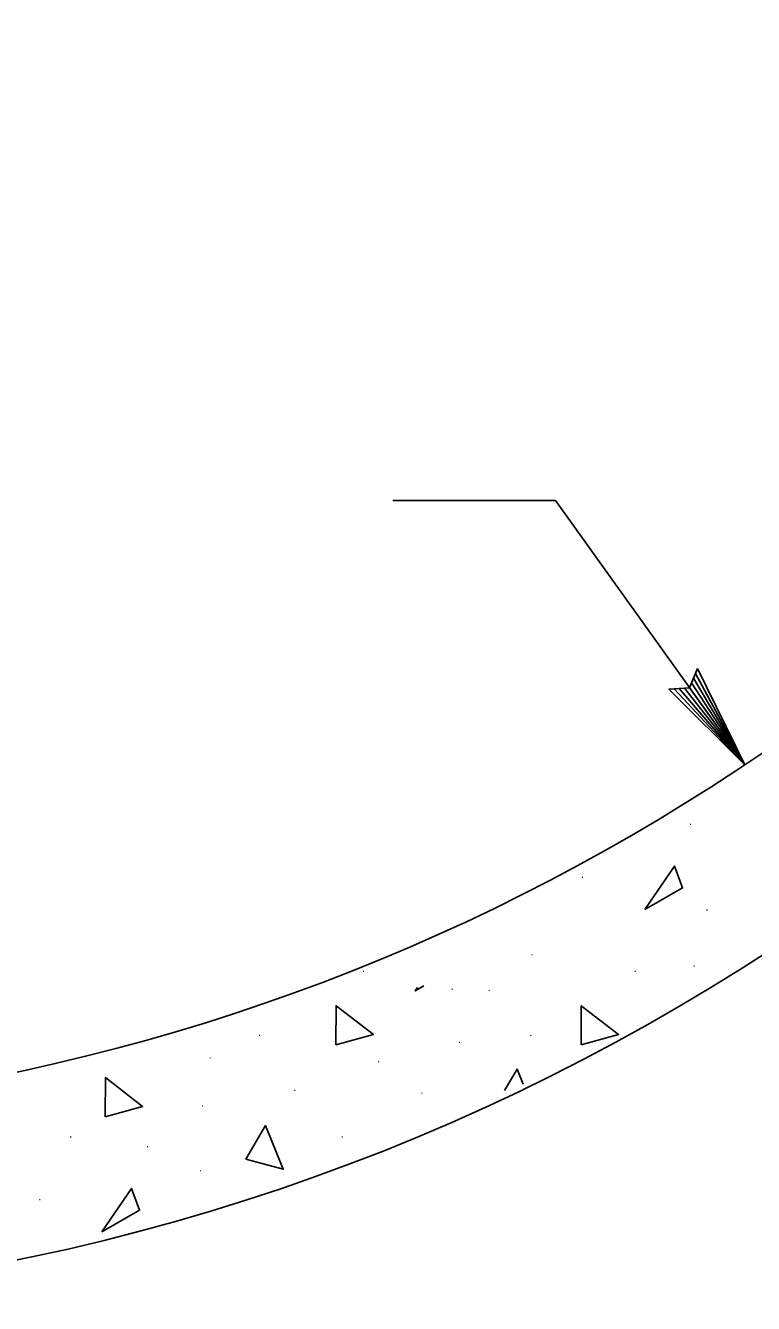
# Model space of a CAD drawing. Extents: x 0 to 2.83, y 0 to 1.83.
# Drawn here: x 1.8877 to 1.9483, y 0.4838 to 0.5902 of the extents above; entities that cross this region are included whole.
import ezdxf

# ---------------------------------------------------------------- set-up
doc = ezdxf.new("R2010")
doc.units = 0
for name, color, linetype in [('212 Leaders and Dim Lines', 7, 'Continuous'), ('224 Existing Steel', 7, 'Continuous'), ('243 Existing Concrete', 7, 'Continuous')]:
    doc.layers.add(name, color=color, linetype=linetype)

msp = doc.modelspace()

# ---------------------------------------------------------------- linework, layer by layer
at = {"layer": '212 Leaders and Dim Lines'}
for p, q in [((1.9318256690495992, 0.5506802665729988), (1.9182758272372071, 0.5506802665729988)), ((1.9318256690495992, 0.5506802665729988), (1.9475920418908372, 0.5286759359117306)), ((1.9433292599125265, 0.5358875605603437), (1.9436628604735584, 0.5366833399776436)), ((1.9475920418908372, 0.5286759359117306), (1.9436628604735584, 0.5366833399776436)), ((1.9429950766387032, 0.535091688273524), (1.9433292599125265, 0.5358875605603437)), ((1.9431621682756153, 0.5354896244169339), (1.9475920418908372, 0.5286759359117306)), ((1.9433292599125265, 0.5358875605603437), (1.9475920418908372, 0.5286759359117306)), ((1.9475920418908372, 0.5286759359117306), (1.9434959225312514, 0.5362851893145443)), ((1.9421348733048955, 0.5350317679141178), (1.9412745162552894, 0.534972062074401)), ((1.9412745162552894, 0.534972062074401), (1.9475920418908372, 0.5286759359117306)), ((1.9417047716273959, 0.5350018077450113), (1.9475920418908372, 0.5286759359117306)), ((1.9421348733048955, 0.5350317679141178), (1.9429950766387032, 0.535091688273524)), ((1.9475920418908372, 0.5286759359117306), (1.9421348733048955, 0.5350317679141178)), ((1.9475920418908372, 0.5286759359117306), (1.9425649749612028, 0.5350617280832242)), ((1.9429950766387032, 0.535091688273524), (1.9475920418908372, 0.5286759359117306))]:
    msp.add_line(p, q, dxfattribs=at)
at = {"layer": '224 Existing Steel'}
msp.add_arc((1.8510830263001907, 0.663807618074187), 0.17998651853852637, 332.7409805555556, 207.25910833333342, dxfattribs=at)
at = {"layer": '243 Existing Concrete'}
for points in [[(1.9392673885836407, 0.5166134106672442), (1.9417391684358294, 0.5202413562120505), (1.942399272097033, 0.5184280395876012)], [(1.913537452882325, 0.5053657296289028), (1.9135627153097163, 0.5086180197569283), (1.9166617905035086, 0.5062180901402407)], [(1.9339540206112198, 0.5053657296289028), (1.93397928300682, 0.5086180197569283), (1.9370783582324034, 0.5062180901402407)], [(1.8943153648297486, 0.49937340375199507), (1.894340627225349, 0.5026256938800205), (1.8974397024191423, 0.500225764263333)], [(1.9060312342273775, 0.4958250661946551), (1.9076791968307596, 0.4986291944588641), (1.9091634458465372, 0.4950009208400808)], [(1.8940561924233776, 0.4897729128912809), (1.8965279723073565, 0.4934008584042969), (1.8971880759685598, 0.49158754181163766)]]:
    msp.add_lwpolyline(points, close=True, dxfattribs=at)
for points in [[(1.9208656900726782, 0.5102634445670572), (1.9201538663437736, 0.5098510103408029), (1.920342395167235, 0.5101277227788757)], [(1.927576596404795, 0.5015427359068253), (1.9286341707809462, 0.5033422756813446), (1.9291452511298224, 0.5020929305576938)]]:
    msp.add_lwpolyline(points, dxfattribs=at)
for centre, radius, start, end in [((1.8510830263001907, 0.663807618074187), 0.17998651853852637, 207.25910833333333, 332.74098055555555), ((1.8510828933433414, 0.6727667526550066), 0.1734248518036184, 214.85055833333337, 325.1490888888889)]:
    msp.add_arc(centre, radius, start, end, dxfattribs=at)

# ---------------------------------------------------------------- texts
for p in [(1.9429380042818527, 0.5236662324849269), (1.9339640459485195, 0.51924644081826), (1.9443223792818543, 0.5165308158182603), (1.9297567542818537, 0.51280269081826), (1.9432562502874429, 0.5118615409725618), (1.9157244626151861, 0.51141831581826), (1.9383307126151867, 0.51141831581826), (1.9230890459485195, 0.5099224824849267), (1.9261767787443385, 0.5098294758603528), (1.9070452959485198, 0.5060933158182603), (1.9237094365348986, 0.505512903117702), (1.9296505042818541, 0.5060933158182603), (1.9029563275332564, 0.5042196620731936), (1.9169786292818543, 0.5038891491515934), (1.9100058767030845, 0.501515612616494), (1.9205802004578276, 0.5012804778811288), (1.9023101188593547, 0.5002223715719856), (1.8913286292818527, 0.4976339408182601), (1.913933837615187, 0.4976339408182601), (1.8977265459485202, 0.4968256074849268), (1.9021338801301093, 0.49481427265858663), (1.8887525876151867, 0.4924058158182603)]:
    msp.add_text('.', height=0.0006666624999999999, dxfattribs=at).set_placement(p)

doc.saveas('drawing.dxf')
